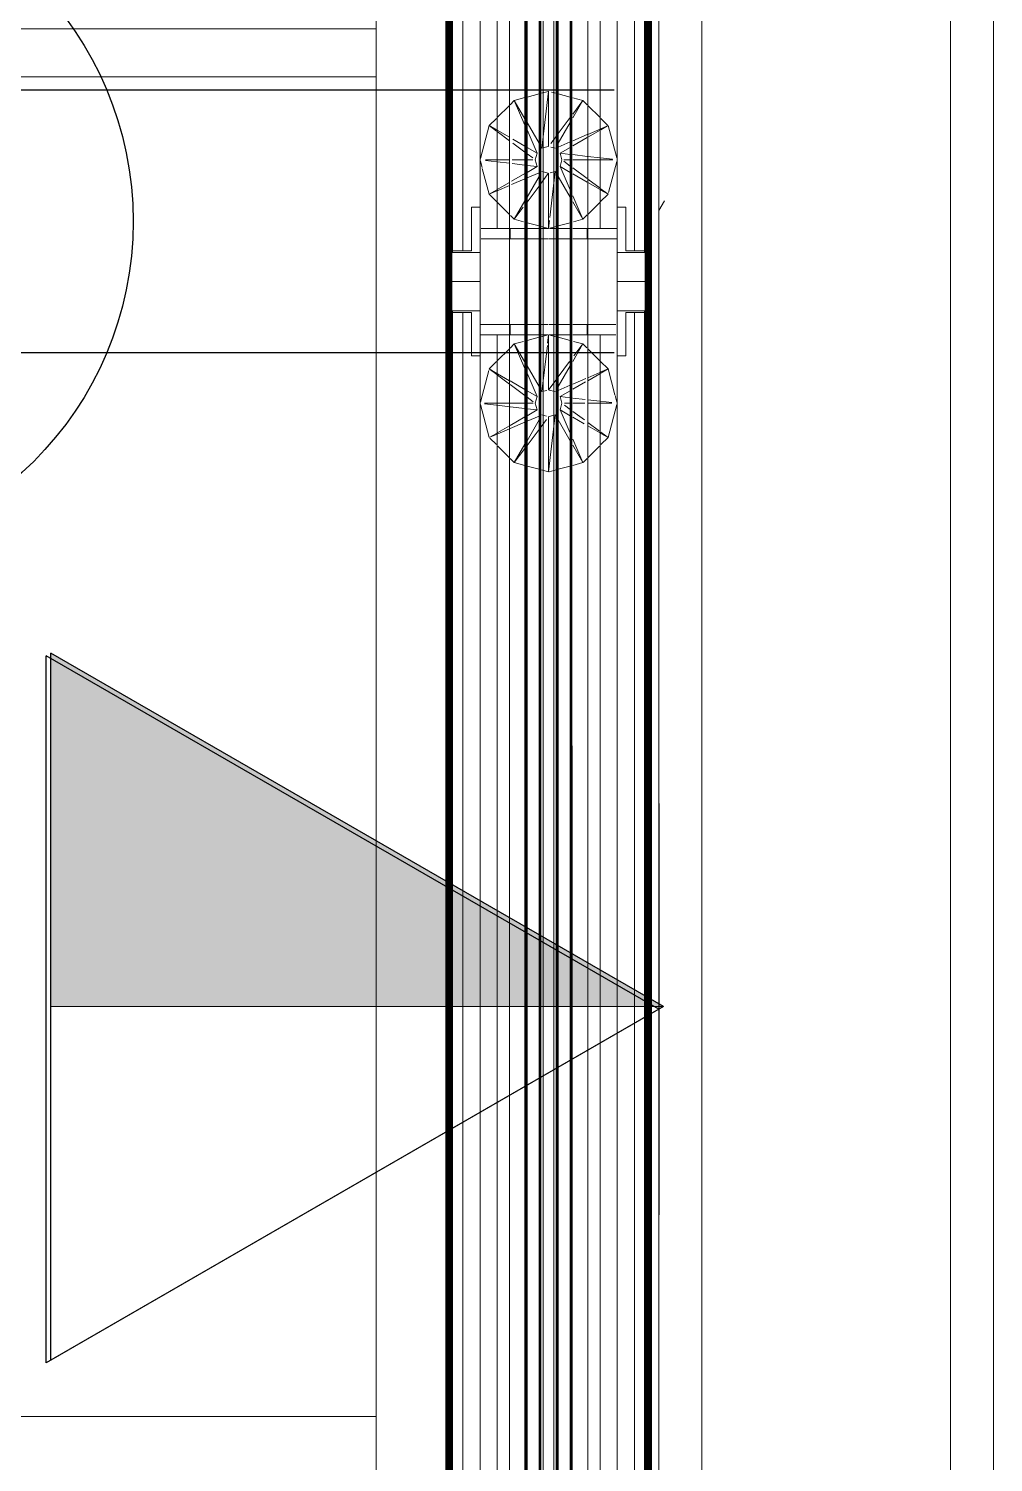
# Model space of a CAD drawing. Header units: inches. Extents: x 0 to 1536, y 72 to 1354.
# Drawn here: x 824.89 to 838.95, y 113.39 to 134.3 of the extents above; entities that cross this region are included whole.
import ezdxf

# ---------------------------------------------------------------- set-up
doc = ezdxf.new("R2010")
doc.units = ezdxf.units.IN
doc.header["$MEASUREMENT"] = 0
for name, color, linetype, lineweight in [('A-ANNO-NOTE', 131, 'Continuous', 9), ('A-WALL', 113, 'Continuous', 13), ('A-WALL-PATT', 111, 'Continuous', 13), ('G-IMPT', 8, 'Continuous', 9), ('I-FURN-PNLS', 30, 'Continuous', 9), ('I-WALL', 2, 'Continuous', 13)]:
    doc.layers.add(name, color=color, linetype=linetype, lineweight=lineweight)
pattern_1 = [(0, (0, 0), (30.72, 7.68), [1.267, -21.773, 1.267, -21.773, -122.88]), (0, (0, 0), (30.72, 7.68), [-46.08, 1.267, -44.813, 1.267, -21.773, -53.76]), (0, (0, 0), (30.72, 7.68), [-115.2, 1.267, -14.093, 1.267, -37.133]), (120, (11.52, 3.84), (-22.011075, 22.7643), [1.267, -21.773, 1.267, -21.773, -122.88]), (120, (11.52, 3.84), (-22.011075, 22.7643), [-46.08, 1.267, -44.813, 1.267, -21.773, -53.76]), (120, (11.52, 3.84), (-22.011075, 22.7643), [-115.2, 1.267, -14.093, 1.267, -37.133]), (240, (15.36, 19.2), (-8.708925, -30.4443), [1.267, -21.773, 1.267, -21.773, -122.88]), (240, (15.36, 19.2), (-8.708925, -30.4443), [-46.08, 1.267, -44.813, 1.267, -21.773, -53.76]), (240, (15.36, 19.2), (-8.708925, -30.4443), [-115.2, 1.267, -14.093, 1.267, -37.133])]

# ---------------------------------------------------------------- blocks, each defined once
blk = doc.blocks.new('WORKSTATION_1 - NCARB Leverage OPT A_dwg_3_KPWL4236-V42-Level XX  POWER _ SIGNAL')
at = {"layer": 'G-IMPT'}
for p, q in [((37.05, 1.5), (37.5, 1.5)), ((37.05, 1.5), (37.5, 1.5)), ((37.05, 1.25), (37.05, 1.4)), ((37.05, 1.125), (37.05, 1.4)), ((37.5, 1.41), (37.5, 1)), ((37.5, 1.41), (37.5, 1)), ((37.05, 1.25), (27.646, 1.25)), ((37.05, 1.25), (27.646, 1.25)), ((36.416, 1.125), (36.416, 1.002)), ((36.416, 1.125), (37.05, 1.125)), ((36.416, 1.125), (36.416, 1.002)), ((37.05, 1.125), (36.416, 1.125)), ((37.05, 1.25), (37.05, 1.125)), ((2.583, 1), (36.416, 1)), ((2.583, 1), (36.416, 1)), ((2.583, 1), (36.416, 1)), ((2.583, 1), (36.416, 1)), ((36.416, 1), (2.583, 1)), ((36.416, 1), (2.583, 1)), ((35.217, 0.858), (35.121, 0.762)), ((35.121, 0.762), (35.217, 0.858)), ((35.121, 0.762), (35.217, 0.858)), ((35.697, 0.993), (35.225, 0.866)), ((35.225, 0.866), (35.697, 0.993)), ((35.225, 0.866), (35.697, 0.993)), ((35.27, 0.761), (35.228, 0.858)), ((35.229, 0.858), (35.286, 0.761)), ((35.697, 0.758), (35.717, 0.933)), ((35.725, 0.934), (35.725, 0.757)), ((36.199, 0.873), (35.751, 0.993)), ((35.751, 0.993), (36.199, 0.873)), ((35.751, 0.993), (36.199, 0.873)), ((36.142, 0.754), (36.225, 0.866)), ((36.225, 0.866), (36.16, 0.754)), ((36.338, 0.753), (36.225, 0.866)), ((36.225, 0.866), (36.338, 0.753)), ((36.225, 0.866), (36.338, 0.753)), ((36.416, 1), (36.725, 1)), ((36.416, 1), (36.725, 1)), ((36.725, 1), (36.416, 1)), ((36.416, 1), (36.725, 1)), ((36.416, 1), (36.725, 1)), ((36.416, 1), (36.725, 1)), ((36.725, 1), (36.416, 1)), ((36.416, 1), (36.725, 1)), ((36.725, 0.75), (36.725, 0.999)), ((36.725, 0.75), (36.725, 0.999)), ((36.725, 0.75), (36.725, 0.999)), ((36.725, 0.75), (36.725, 0.999)), ((36.725, 0.999), (36.725, 0.75)), ((36.875, 1), (37.075, 1)), ((36.875, 1), (37.5, 1)), ((36.875, 0.997), (36.875, 0.57)), ((36.875, 0.57), (36.875, 0.997)), ((37.075, 1), (37.5, 1)), ((2.275, 0.75), (36.725, 0.75)), ((2.275, 0.75), (36.725, 0.75)), ((2.314, 0.75), (36.416, 0.75)), ((2.314, 0.75), (36.416, 0.75)), ((2.314, 0.75), (36.416, 0.75)), ((2.314, 0.75), (36.416, 0.75)), ((35.109, 0.75), (34.931, 0.572)), ((34.931, 0.572), (35.109, 0.75)), ((34.931, 0.572), (35.109, 0.75)), ((35.353, 0.57), (35.275, 0.75)), ((35.292, 0.75), (35.396, 0.57)), ((35.675, 0.57), (35.696, 0.75)), ((35.725, 0.75), (35.725, 0.57)), ((36.005, 0.57), (36.139, 0.75)), ((36.158, 0.75), (36.054, 0.57)), ((36.521, 0.57), (36.341, 0.75)), ((36.341, 0.75), (36.521, 0.57)), ((36.341, 0.75), (36.521, 0.57)), ((36.455, 0.75), (36.725, 0.75)), ((36.455, 0.75), (36.725, 0.75)), ((36.455, 0.75), (36.725, 0.75)), ((36.455, 0.75), (36.725, 0.75)), ((36.725, 0.57), (36.725, 0.75)), ((36.725, 0.75), (36.725, 0.57)), ((36.725, 0.75), (36.725, 0.57)), ((36.725, 0.75), (36.725, 0.57)), ((34.859, 0.5), (34.819, 0.353)), ((34.819, 0.353), (34.859, 0.5)), ((34.819, 0.353), (34.859, 0.5)), ((34.921, 0.562), (34.859, 0.5)), ((34.859, 0.5), (34.921, 0.562)), ((34.859, 0.5), (34.921, 0.562)), ((34.859, 0.5), (35.114, 0.353)), ((35.057, 0.353), (34.859, 0.5)), ((35.446, 0.353), (35.356, 0.562)), ((35.4, 0.562), (35.521, 0.353)), ((35.649, 0.353), (35.674, 0.562)), ((35.725, 0.562), (35.725, 0.353)), ((35.843, 0.353), (35.999, 0.562)), ((36.05, 0.562), (35.929, 0.353)), ((36.249, 0.353), (36.591, 0.5)), ((36.591, 0.5), (36.336, 0.353)), ((36.591, 0.5), (36.529, 0.562)), ((36.529, 0.562), (36.591, 0.5)), ((36.529, 0.562), (36.591, 0.5)), ((36.627, 0.365), (36.591, 0.5)), ((36.591, 0.5), (36.627, 0.365)), ((36.591, 0.5), (36.627, 0.365)), ((36.725, 0.353), (36.725, 0.562)), ((36.725, 0.562), (36.725, 0.353)), ((36.875, 0.562), (36.725, 0.562)), ((36.875, 0.562), (36.725, 0.562)), ((36.875, 0.562), (36.875, 0.353)), ((36.875, 0.562), (36.875, 0.353)), ((34.809, 0.315), (34.763, 0.14)), ((34.763, 0.14), (34.809, 0.315)), ((34.763, 0.14), (34.809, 0.315)), ((35.342, 0.14), (35.107, 0.315)), ((35.179, 0.315), (35.483, 0.14)), ((35.538, 0.14), (35.463, 0.315)), ((35.543, 0.315), (35.628, 0.169)), ((35.628, 0.169), (35.645, 0.315)), ((35.725, 0.315), (35.725, 0.223)), ((35.746, 0.223), (35.815, 0.315)), ((35.822, 0.169), (36.162, 0.315)), ((35.907, 0.315), (35.822, 0.169)), ((36.271, 0.315), (35.967, 0.14)), ((36.687, 0.14), (36.641, 0.315)), ((36.641, 0.315), (36.687, 0.14)), ((36.641, 0.315), (36.687, 0.14)), ((36.725, 0.14), (36.725, 0.315)), ((36.725, 0.315), (36.725, 0.14)), ((36.875, 0.315), (36.875, 0.14)), ((36.875, 0.315), (36.875, 0.14)), ((35.556, -0.097), (34.725, 0)), ((34.725, 0), (35.53, 0)), ((34.754, 0.11), (34.737, 0.043)), ((34.737, 0.043), (34.754, 0.11)), ((34.737, 0.043), (34.754, 0.11)), ((35.488, 0.032), (35.383, 0.11)), ((35.539, 0.031), (35.556, 0.097)), ((35.556, 0.097), (35.539, 0.031)), ((35.556, 0.097), (35.539, 0.031)), ((35.628, 0.169), (35.725, 0.195)), ((35.628, 0.169), (35.725, 0.195)), ((35.725, 0.195), (35.628, 0.169)), ((35.725, 0.195), (35.822, 0.169)), ((35.725, 0.195), (35.822, 0.169)), ((35.822, 0.169), (35.725, 0.195)), ((35.894, 0.097), (35.913, 0.025)), ((35.894, 0.097), (35.913, 0.025)), ((35.894, 0.097), (36.568, 0.018)), ((35.913, 0.025), (35.894, 0.097)), ((36.725, 0), (35.92, 0)), ((36.607, 0.014), (36.725, 0)), ((36.722, 0.012), (36.696, 0.11)), ((36.696, 0.11), (36.722, 0.012)), ((36.696, 0.11), (36.722, 0.012)), ((36.725, 0.012), (36.725, 0.11)), ((36.725, 0.11), (36.725, 0.012)), ((36.875, 0.11), (36.875, 0.01)), ((36.875, 0.11), (36.875, 0.01)), ((34.727, -0.008), (34.754, -0.11)), ((34.754, -0.11), (34.727, -0.008)), ((34.754, -0.11), (34.727, -0.008)), ((34.763, -0.14), (34.809, -0.315)), ((34.809, -0.315), (34.763, -0.14)), ((34.809, -0.315), (34.763, -0.14)), ((35.179, -0.315), (35.483, -0.14)), ((35.628, -0.169), (35.288, -0.315)), ((35.556, -0.097), (35.532, -0.006)), ((35.556, -0.097), (35.532, -0.006)), ((35.532, -0.006), (35.556, -0.097)), ((35.543, -0.315), (35.628, -0.169)), ((35.725, -0.195), (35.628, -0.169)), ((35.725, -0.195), (35.628, -0.169)), ((35.628, -0.169), (35.725, -0.195)), ((35.822, -0.169), (35.725, -0.195)), ((35.725, -0.195), (35.822, -0.169)), ((35.725, -0.195), (35.822, -0.169)), ((35.822, -0.169), (35.805, -0.315)), ((35.907, -0.315), (35.822, -0.169)), ((35.918, -0.005), (35.894, -0.097)), ((35.894, -0.097), (35.918, -0.005)), ((35.894, -0.097), (35.918, -0.005)), ((35.987, -0.315), (35.912, -0.14)), ((35.926, -0.005), (36.067, -0.11)), ((36.271, -0.315), (35.967, -0.14)), ((36.108, -0.14), (36.343, -0.315)), ((36.641, -0.315), (36.687, -0.14)), ((36.687, -0.14), (36.641, -0.315)), ((36.687, -0.14), (36.641, -0.315)), ((36.696, -0.11), (36.724, -0.002)), ((36.724, -0.002), (36.696, -0.11)), ((36.724, -0.002), (36.696, -0.11)), ((36.725, -0.11), (36.725, -0.002)), ((36.725, -0.002), (36.725, -0.11)), ((36.725, -0.315), (36.725, -0.14)), ((36.725, -0.14), (36.725, -0.315)), ((36.875, -0.002), (36.875, -0.11)), ((36.875, -0.002), (36.875, -0.11)), ((36.875, -0.14), (36.875, -0.315)), ((36.875, -0.14), (36.875, -0.315)), ((34.817, -0.345), (34.859, -0.5)), ((34.859, -0.5), (34.817, -0.345)), ((34.859, -0.5), (34.817, -0.345)), ((34.859, -0.5), (35.127, -0.345)), ((35.219, -0.345), (34.859, -0.5)), ((35.425, -0.52), (35.526, -0.345)), ((35.613, -0.345), (35.481, -0.522)), ((35.697, -0.232), (35.635, -0.315)), ((35.725, -0.315), (35.725, -0.232)), ((35.725, -0.53), (35.725, -0.345)), ((35.802, -0.345), (35.78, -0.532)), ((36.037, -0.54), (35.924, -0.345)), ((36.085, -0.542), (36, -0.345)), ((36.591, -0.5), (36.323, -0.345)), ((36.416, -0.37), (36.591, -0.5)), ((36.591, -0.5), (36.627, -0.365)), ((36.627, -0.365), (36.591, -0.5)), ((36.627, -0.365), (36.591, -0.5)), ((36.725, -0.562), (36.725, -0.345)), ((36.725, -0.345), (36.725, -0.562)), ((36.875, -0.345), (36.875, -0.562)), ((36.875, -0.345), (36.875, -0.562)), ((34.921, -0.562), (34.861, -0.502)), ((34.921, -0.562), (34.861, -0.502)), ((34.921, -0.562), (34.861, -0.502)), ((35.109, -0.75), (34.931, -0.572)), ((35.109, -0.75), (34.931, -0.572)), ((35.109, -0.75), (34.931, -0.572)), ((35.292, -0.75), (35.396, -0.57)), ((35.445, -0.57), (35.311, -0.75)), ((35.725, -0.75), (35.725, -0.57)), ((35.775, -0.57), (35.754, -0.75)), ((36.158, -0.75), (36.054, -0.57)), ((36.175, -0.75), (36.097, -0.57)), ((36.341, -0.75), (36.521, -0.57)), ((36.341, -0.75), (36.521, -0.57)), ((36.521, -0.57), (36.341, -0.75)), ((36.535, -0.556), (36.591, -0.5)), ((36.535, -0.556), (36.591, -0.5)), ((36.591, -0.5), (36.535, -0.556)), ((36.875, -0.562), (36.725, -0.562)), ((36.875, -0.562), (36.725, -0.562)), ((36.725, -0.75), (36.725, -0.57)), ((36.725, -0.57), (36.725, -0.75)), ((36.725, -0.75), (36.725, -0.57)), ((36.725, -0.75), (36.725, -0.57)), ((36.875, -0.57), (36.875, -0.983)), ((36.875, -0.983), (36.875, -0.57)), ((2.275, -0.75), (36.725, -0.75)), ((2.275, -0.75), (36.725, -0.75)), ((2.583, -0.75), (36.686, -0.75)), ((2.583, -0.75), (36.686, -0.75)), ((2.583, -0.75), (36.686, -0.75)), ((2.583, -0.75), (36.686, -0.75)), ((2.583, -0.75), (36.686, -0.75)), ((2.583, -0.75), (36.686, -0.75)), ((35.225, -0.866), (35.121, -0.762)), ((35.225, -0.866), (35.121, -0.762)), ((35.225, -0.866), (35.121, -0.762)), ((35.304, -0.76), (35.225, -0.866)), ((35.225, -0.866), (35.286, -0.761)), ((35.725, -0.919), (35.725, -0.757)), ((35.753, -0.757), (35.734, -0.919)), ((36.225, -0.866), (36.16, -0.754)), ((36.225, -0.866), (36.177, -0.754)), ((36.225, -0.866), (36.338, -0.753)), ((36.225, -0.866), (36.338, -0.753)), ((36.338, -0.753), (36.225, -0.866)), ((36.725, -0.981), (36.725, -0.75)), ((36.725, -0.75), (36.725, -0.981)), ((36.725, -0.981), (36.725, -0.75)), ((36.725, -0.75), (36.725, -0.981)), ((36.725, -0.75), (36.725, -0.981)), ((36.725, -0.75), (36.725, -0.981)), ((36.416, -1), (2.583, -1)), ((2.583, -1), (36.416, -1)), ((2.583, -1), (36.416, -1)), ((2.583, -1), (36.416, -1)), ((2.583, -1), (36.416, -1)), ((36.416, -1), (2.583, -1)), ((35.225, -0.866), (35.706, -0.995)), ((35.706, -0.995), (35.225, -0.866)), ((35.706, -0.995), (35.225, -0.866)), ((35.743, -0.995), (35.834, -0.971)), ((35.834, -0.971), (35.743, -0.995)), ((35.834, -0.971), (35.743, -0.995)), ((35.85, -0.967), (36.225, -0.866)), ((36.225, -0.866), (35.85, -0.967)), ((36.225, -0.866), (35.85, -0.967)), ((36.416, -1), (36.725, -1)), ((36.725, -1), (36.416, -1)), ((36.416, -1), (36.725, -1)), ((36.416, -1), (36.725, -1)), ((36.416, -1), (36.725, -1)), ((36.725, -1), (36.416, -1)), ((36.416, -1.125), (36.416, -1)), ((36.416, -1.007), (36.416, -1.125)), ((37.075, -1), (36.875, -1)), ((37.5, -1), (36.875, -1)), ((37.5, -1), (37.075, -1)), ((37.5, -1.41), (37.5, -1)), ((37.5, -1.41), (37.5, -1)), ((37.05, -1.25), (27.386, -1.25)), ((37.05, -1.25), (27.386, -1.25)), ((36.416, -1.125), (37.05, -1.125)), ((36.416, -1.125), (37.05, -1.125)), ((37.05, -1.25), (37.05, -1.125)), ((37.05, -1.125), (37.05, -1.4)), ((37.05, -1.25), (37.05, -1.4)), ((37.05, -1.5), (37.5, -1.5)), ((37.05, -1.5), (37.5, -1.5))]:
    blk.add_line(p, q, dxfattribs=at)
blk = doc.blocks.new('WORKSTATION_1 - NCARB Leverage OPT A_dwg_3_KECS22436-7491119-Level XX  POWER _ SIGNAL')
at = {"layer": 'G-IMPT'}
for p, q in [((2.583, -1), (36.416, -1)), ((27.386, -1), (36.416, -1)), ((36.416, -1), (36.725, -1)), ((36.416, -1), (36.725, -1)), ((36.725, -1), (36.875, -1)), ((36.725, -1), (36.875, -1)), ((36.875, -1), (37.075, -1)), ((36.875, -1), (37.075, -1)), ((37.075, -1.118), (37.075, -1)), ((37.075, -1.118), (37.075, -1)), ((37.075, -1.4), (37.075, -1.146)), ((37.075, -1.4), (37.075, -1.146)), ((1.95, -1.4), (37.05, -1.4)), ((1.95, -1.437), (37.05, -1.437)), ((11.472, -1.41), (37.05, -1.437)), ((27.386, -1.41), (37.05, -1.4)), ((27.386, -1.437), (37.05, -1.437)), ((27.386, -1.461), (37.026, -1.471)), ((33.763, -1.44), (37.05, -1.437)), ((37.068, -1.437), (37.046, -1.471)), ((37.068, -1.437), (37.046, -1.471)), ((37.068, -1.437), (37.046, -1.471)), ((37.075, -1.4), (37.068, -1.437)), ((37.075, -1.4), (37.068, -1.437)), ((37.075, -1.4), (37.068, -1.437)), ((1.974, -1.471), (37.026, -1.471)), ((2.013, -1.493), (37.026, -1.471)), ((2.013, -1.493), (36.987, -1.493)), ((2.013, -1.493), (36.973, -1.5)), ((2.025, -1.5), (36.975, -1.5)), ((27.386, -1.471), (37.026, -1.471)), ((27.386, -1.487), (36.987, -1.493)), ((27.386, -1.493), (36.987, -1.493)), ((27.386, -1.495), (36.987, -1.493)), ((27.824, -1.5), (36.975, -1.5)), ((37.012, -1.493), (36.975, -1.5)), ((37.012, -1.493), (36.975, -1.5)), ((37.012, -1.493), (36.975, -1.5)), ((37.046, -1.471), (37.012, -1.493)), ((37.046, -1.471), (37.012, -1.493)), ((37.046, -1.471), (37.012, -1.493))]:
    blk.add_line(p, q, dxfattribs=at)
blk = doc.blocks.new('WORKSTATION_1 - NCARB Leverage OPT A_dwg_3_KESS1236-7491117-Level XX  POWER _ SIGNAL')
at = {"layer": 'G-IMPT'}
for p, q in [((37.075, -1), (1.925, -1)), ((2.583, -1), (36.416, -1)), ((36.416, -1), (36.725, -1)), ((36.725, -1), (36.875, -1)), ((36.875, -1), (37.075, -1)), ((37.075, -1), (37.075, -1.118)), ((37.075, -1.4), (37.075, -1)), ((37.075, -1.146), (37.075, -1.4)), ((37.075, -1.4), (1.925, -1.4)), ((37.05, -1.437), (1.925, -1.4)), ((37.05, -1.437), (1.95, -1.437)), ((37.05, -1.437), (33.763, -1.44)), ((37.062, -1.45), (37.025, -1.487)), ((37.062, -1.45), (37.046, -1.471)), ((37.062, -1.45), (37.068, -1.437)), ((37.075, -1.4), (37.068, -1.437)), ((37.068, -1.437), (37.075, -1.4)), ((37.046, -1.471), (1.954, -1.471)), ((37.046, -1.471), (1.988, -1.493)), ((37.012, -1.493), (1.988, -1.493)), ((36.973, -1.5), (1.988, -1.493)), ((2.025, -1.5), (36.975, -1.5)), ((36.975, -1.5), (2.025, -1.5)), ((36.975, -1.5), (37.012, -1.493)), ((36.975, -1.5), (37.012, -1.493)), ((37.025, -1.487), (37.012, -1.493)), ((37.025, -1.487), (37.046, -1.471))]:
    blk.add_line(p, q, dxfattribs=at)
blk = doc.blocks.new('WORKSTATION_1 - NCARB Leverage OPT A_dwg_3_KECS22436-V36-Level XX  POWER _ SIGNAL')
at = {"layer": 'G-IMPT'}
for p, q in [((1.925, -1), (2.125, -1)), ((1.925, -1.118), (1.925, -1)), ((1.925, -1.118), (1.925, -1)), ((1.925, -1), (2.125, -1)), ((2.125, -1), (2.275, -1)), ((2.125, -1), (2.275, -1)), ((2.275, -1), (2.584, -1)), ((2.275, -1), (2.584, -1)), ((2.584, -1), (11.614, -1)), ((2.584, -1), (36.417, -1)), ((1.925, -1.4), (1.925, -1.146)), ((1.925, -1.4), (1.925, -1.146)), ((1.932, -1.437), (1.925, -1.4)), ((1.932, -1.437), (1.925, -1.4)), ((1.932, -1.437), (1.925, -1.4)), ((1.954, -1.471), (1.932, -1.437)), ((1.954, -1.471), (1.932, -1.437)), ((1.954, -1.471), (1.932, -1.437)), ((1.95, -1.4), (11.472, -1.41)), ((1.95, -1.4), (37.05, -1.4)), ((1.95, -1.437), (11.614, -1.427)), ((1.95, -1.437), (11.614, -1.437)), ((1.95, -1.437), (37.05, -1.437)), ((1.95, -1.437), (5.237, -1.44)), ((1.974, -1.471), (37.05, -1.437)), ((1.988, -1.493), (1.954, -1.471)), ((1.988, -1.493), (1.954, -1.471)), ((1.988, -1.493), (1.954, -1.471)), ((1.974, -1.471), (11.614, -1.471)), ((1.974, -1.471), (37.026, -1.471)), ((1.974, -1.471), (11.614, -1.477)), ((2.025, -1.5), (1.988, -1.493)), ((2.025, -1.5), (1.988, -1.493)), ((2.025, -1.5), (1.988, -1.493)), ((2.013, -1.493), (37.026, -1.471)), ((2.013, -1.493), (11.614, -1.493)), ((2.013, -1.493), (36.987, -1.493)), ((2.013, -1.493), (36.975, -1.5)), ((2.025, -1.5), (11.614, -1.5)), ((2.025, -1.5), (36.975, -1.5)), ((2.027, -1.5), (11.614, -1.498))]:
    blk.add_line(p, q, dxfattribs=at)
blk = doc.blocks.new('WORKSTATION_1 - NCARB Leverage OPT A_dwg_3_KESS1236-V37-Level XX  POWER _ SIGNAL')
at = {"layer": 'G-IMPT'}
for p, q in [((1.925, -1), (1.925, -1.118)), ((1.925, -1), (2.125, -1)), ((37.075, -1), (1.925, -1)), ((1.925, -1), (1.925, -1.4)), ((2.125, -1), (2.275, -1)), ((2.275, -1), (2.584, -1)), ((2.584, -1), (36.417, -1)), ((36.417, -1), (36.725, -1)), ((36.725, -1), (36.875, -1)), ((36.875, -1), (37.075, -1)), ((37.075, -1), (37.075, -1.118)), ((37.075, -1.4), (37.075, -1)), ((1.925, -1.146), (1.925, -1.4)), ((37.075, -1.146), (37.075, -1.4)), ((1.925, -1.4), (1.932, -1.437)), ((1.925, -1.4), (1.932, -1.437)), ((37.05, -1.437), (1.925, -1.4)), ((37.075, -1.4), (1.925, -1.4)), ((1.938, -1.45), (1.932, -1.437)), ((1.932, -1.437), (1.954, -1.471)), ((1.938, -1.45), (1.954, -1.471)), ((1.938, -1.45), (1.975, -1.487)), ((37.05, -1.437), (1.95, -1.437)), ((37.05, -1.437), (1.954, -1.471)), ((37.062, -1.45), (37.025, -1.487)), ((37.062, -1.45), (37.046, -1.471)), ((37.062, -1.45), (37.068, -1.437)), ((37.075, -1.4), (37.068, -1.437)), ((37.068, -1.437), (37.075, -1.4)), ((1.975, -1.487), (1.954, -1.471)), ((37.046, -1.471), (1.954, -1.471)), ((1.954, -1.471), (1.988, -1.493)), ((1.975, -1.487), (1.988, -1.493)), ((37.046, -1.471), (1.988, -1.493)), ((2.025, -1.5), (1.988, -1.493)), ((1.988, -1.493), (2.025, -1.5)), ((37.012, -1.493), (1.988, -1.493)), ((36.975, -1.5), (1.988, -1.493)), ((2.025, -1.5), (36.975, -1.5)), ((36.975, -1.5), (2.025, -1.5)), ((36.975, -1.5), (37.012, -1.493)), ((36.975, -1.5), (37.012, -1.493)), ((37.025, -1.487), (37.012, -1.493)), ((37.025, -1.487), (37.046, -1.471))]:
    blk.add_line(p, q, dxfattribs=at)
blk = doc.blocks.new('WORKSTATION_1 - NCARB Leverage OPT A_dwg_3_42PP AA36_000000-V43-Level XX  POWER _ SIGNAL')
for name in ['WORKSTATION_1 - NCARB Leverage OPT A_dwg_3_KPWL4236-V42-Level XX  POWER _ SIGNAL', 'WORKSTATION_1 - NCARB Leverage OPT A_dwg_3_KECS22436-7491119-Level XX  POWER _ SIGNAL', 'WORKSTATION_1 - NCARB Leverage OPT A_dwg_3_KESS1236-7491117-Level XX  POWER _ SIGNAL']:
    blk.add_blockref(name, (0, 0))
at = {"rotation": 180}
for name in ['WORKSTATION_1 - NCARB Leverage OPT A_dwg_3_KECS22436-V36-Level XX  POWER _ SIGNAL', 'WORKSTATION_1 - NCARB Leverage OPT A_dwg_3_KESS1236-V37-Level XX  POWER _ SIGNAL']:
    blk.add_blockref(name, (39, 0), dxfattribs=at)
blk = doc.blocks.new('WORKSTATION_1 - NCARB Leverage OPT A_dwg_3_KPWL4236-V44-Level XX  POWER _ SIGNAL')
at = {"layer": 'G-IMPT'}
for p, q in [((1.95, 1.5), (1.5, 1.5)), ((1.95, 1.5), (1.5, 1.5)), ((1.5, 1.41), (1.5, 1)), ((1.5, 1.41), (1.5, 1)), ((1.95, 1.25), (1.95, 1.4)), ((1.95, 1.125), (1.95, 1.4)), ((37.05, 1.25), (1.95, 1.25)), ((1.95, 1.25), (1.95, 1.125)), ((37.05, 1.25), (1.95, 1.25)), ((2.583, 1.125), (1.95, 1.125)), ((2.583, 1.125), (1.95, 1.125)), ((2.583, 1.125), (2.583, 1.007)), ((2.583, 1), (2.583, 1.125)), ((1.5, 1), (1.925, 1)), ((1.5, 1), (2.125, 1)), ((1.925, 1), (2.125, 1)), ((2.125, 0.982), (2.125, 0.57)), ((2.125, 0.982), (2.125, 0.57)), ((2.583, 1), (2.275, 1)), ((2.275, 1), (2.583, 1)), ((2.275, 1), (2.583, 1)), ((2.275, 1), (2.583, 1)), ((2.275, 1), (2.583, 1)), ((2.275, 1), (2.583, 1)), ((2.275, 1), (2.583, 1)), ((2.275, 1), (2.583, 1)), ((2.275, 0.981), (2.275, 0.75)), ((2.275, 0.75), (2.275, 0.981)), ((2.275, 0.75), (2.275, 0.981)), ((2.275, 0.75), (2.275, 0.981)), ((2.275, 0.75), (2.275, 0.981)), ((2.275, 0.75), (2.275, 0.981)), ((2.583, 1), (36.416, 1)), ((2.583, 1), (36.416, 1)), ((2.583, 1), (36.416, 1)), ((2.583, 1), (36.416, 1)), ((36.416, 1), (2.583, 1)), ((36.416, 1), (2.583, 1)), ((2.775, 0.866), (2.668, 0.759)), ((2.668, 0.759), (2.775, 0.866)), ((2.668, 0.759), (2.775, 0.866)), ((3.15, 0.967), (2.775, 0.866)), ((2.775, 0.866), (3.15, 0.967)), ((2.775, 0.866), (3.15, 0.967)), ((2.823, 0.754), (2.775, 0.866)), ((2.775, 0.866), (2.84, 0.754)), ((3.257, 0.995), (3.164, 0.97)), ((3.164, 0.97), (3.257, 0.995)), ((3.164, 0.97), (3.257, 0.995)), ((3.247, 0.757), (3.266, 0.92)), ((3.275, 0.92), (3.275, 0.757)), ((3.775, 0.866), (3.294, 0.995)), ((3.294, 0.995), (3.775, 0.866)), ((3.294, 0.995), (3.775, 0.866)), ((3.696, 0.76), (3.775, 0.866)), ((3.775, 0.866), (3.714, 0.76)), ((3.879, 0.762), (3.775, 0.866)), ((3.775, 0.866), (3.879, 0.762)), ((3.775, 0.866), (3.879, 0.762)), ((2.275, 0.75), (2.275, 0.57)), ((2.275, 0.57), (2.275, 0.75)), ((2.275, 0.75), (2.275, 0.57)), ((2.275, 0.75), (36.725, 0.75)), ((2.275, 0.75), (2.275, 0.57)), ((2.275, 0.75), (36.725, 0.75)), ((2.314, 0.75), (36.416, 0.75)), ((2.314, 0.75), (36.416, 0.75)), ((2.314, 0.75), (36.416, 0.75)), ((2.314, 0.75), (36.416, 0.75)), ((2.657, 0.748), (2.479, 0.57)), ((2.479, 0.57), (2.657, 0.748)), ((2.479, 0.57), (2.657, 0.748)), ((2.903, 0.57), (2.826, 0.747)), ((2.844, 0.747), (2.946, 0.57)), ((3.225, 0.57), (3.245, 0.745)), ((3.275, 0.745), (3.275, 0.57)), ((3.555, 0.57), (3.683, 0.742)), ((3.704, 0.742), (3.604, 0.57)), ((4.071, 0.57), (3.9, 0.741)), ((3.9, 0.741), (4.071, 0.57)), ((3.9, 0.741), (4.071, 0.57)), ((2.125, 0.563), (2.125, 0.353)), ((2.275, 0.563), (2.125, 0.563)), ((2.125, 0.353), (2.125, 0.563)), ((2.275, 0.563), (2.125, 0.563)), ((2.275, 0.563), (2.275, 0.353)), ((2.275, 0.353), (2.275, 0.563)), ((2.409, 0.5), (2.373, 0.365)), ((2.373, 0.365), (2.409, 0.5)), ((2.373, 0.365), (2.409, 0.5)), ((2.465, 0.556), (2.409, 0.5)), ((2.409, 0.5), (2.465, 0.556)), ((2.409, 0.5), (2.465, 0.556)), ((2.409, 0.5), (2.668, 0.351)), ((2.583, 0.37), (2.409, 0.5)), ((2.996, 0.353), (2.915, 0.542)), ((2.963, 0.54), (3.071, 0.353)), ((3.199, 0.353), (3.22, 0.532)), ((3.275, 0.53), (3.275, 0.353)), ((3.393, 0.353), (3.519, 0.522)), ((3.575, 0.52), (3.479, 0.353)), ((3.799, 0.353), (4.141, 0.5)), ((4.141, 0.5), (3.886, 0.353)), ((4.139, 0.502), (4.079, 0.563)), ((4.079, 0.563), (4.139, 0.502)), ((4.079, 0.563), (4.139, 0.502)), ((4.181, 0.353), (4.141, 0.5)), ((4.141, 0.5), (4.181, 0.353)), ((4.141, 0.5), (4.181, 0.353)), ((2.125, 0.315), (2.125, 0.14)), ((2.125, 0.14), (2.125, 0.315)), ((2.275, 0.315), (2.275, 0.14)), ((2.275, 0.14), (2.275, 0.315)), ((2.359, 0.315), (2.313, 0.14)), ((2.313, 0.14), (2.359, 0.315)), ((2.313, 0.14), (2.359, 0.315)), ((2.892, 0.14), (2.668, 0.307)), ((2.729, 0.315), (3.033, 0.14)), ((3.088, 0.14), (3.013, 0.315)), ((3.093, 0.315), (3.178, 0.169)), ((3.178, 0.169), (3.195, 0.315)), ((3.275, 0.315), (3.275, 0.232)), ((3.303, 0.232), (3.365, 0.315)), ((3.372, 0.169), (3.712, 0.315)), ((3.457, 0.315), (3.372, 0.169)), ((3.821, 0.315), (3.517, 0.14)), ((4.237, 0.14), (4.191, 0.315)), ((4.191, 0.315), (4.237, 0.14)), ((4.191, 0.315), (4.237, 0.14)), ((2.125, 0.11), (2.125, 0.002)), ((2.125, 0.002), (2.125, 0.11)), ((2.275, 0.11), (2.275, 0.002)), ((2.275, 0.002), (2.275, 0.11)), ((2.399, -0.015), (2.275, 0)), ((2.275, 0), (3.08, 0)), ((2.304, 0.11), (2.276, 0.002)), ((2.276, 0.002), (2.304, 0.11)), ((2.276, 0.002), (2.304, 0.11)), ((3.074, 0.005), (2.933, 0.11)), ((3.082, 0.005), (3.106, 0.097)), ((3.106, 0.097), (3.082, 0.005)), ((3.106, 0.097), (3.082, 0.005)), ((3.178, 0.169), (3.275, 0.195)), ((3.275, 0.195), (3.178, 0.169)), ((3.275, 0.195), (3.178, 0.169)), ((3.275, 0.195), (3.372, 0.169)), ((3.275, 0.195), (3.372, 0.169)), ((3.372, 0.169), (3.275, 0.195)), ((3.444, 0.097), (3.468, 0.006)), ((3.444, 0.097), (3.468, 0.006)), ((3.468, 0.006), (3.444, 0.097)), ((3.444, 0.097), (4.275, 0)), ((4.275, 0), (3.47, 0)), ((4.273, 0.009), (4.246, 0.11)), ((4.246, 0.11), (4.273, 0.009)), ((4.246, 0.11), (4.273, 0.009)), ((4.246, -0.11), (4.275, 0)), ((4.275, 0), (4.246, -0.11)), ((4.275, 0), (4.246, -0.11)), ((2.125, -0.01), (2.125, -0.11)), ((2.125, -0.11), (2.125, -0.01)), ((2.125, -0.14), (2.125, -0.315)), ((2.125, -0.315), (2.125, -0.14)), ((2.275, -0.013), (2.275, -0.11)), ((2.275, -0.11), (2.275, -0.013)), ((2.275, -0.14), (2.275, -0.315)), ((2.275, -0.315), (2.275, -0.14)), ((2.278, -0.013), (2.304, -0.11)), ((2.304, -0.11), (2.278, -0.013)), ((2.304, -0.11), (2.278, -0.013)), ((2.313, -0.14), (2.359, -0.315)), ((2.359, -0.315), (2.313, -0.14)), ((2.359, -0.315), (2.313, -0.14)), ((3.106, -0.097), (2.432, -0.018)), ((2.729, -0.315), (3.033, -0.14)), ((3.178, -0.169), (2.838, -0.315)), ((3.106, -0.097), (3.087, -0.025)), ((3.087, -0.025), (3.106, -0.097)), ((3.087, -0.025), (3.106, -0.097)), ((3.093, -0.315), (3.178, -0.169)), ((3.275, -0.195), (3.178, -0.169)), ((3.178, -0.169), (3.275, -0.195)), ((3.178, -0.169), (3.275, -0.195)), ((3.372, -0.169), (3.275, -0.195)), ((3.372, -0.169), (3.275, -0.195)), ((3.275, -0.195), (3.372, -0.169)), ((3.372, -0.169), (3.355, -0.315)), ((3.457, -0.315), (3.372, -0.169)), ((3.461, -0.031), (3.444, -0.097)), ((3.461, -0.031), (3.444, -0.097)), ((3.444, -0.097), (3.461, -0.031)), ((3.537, -0.315), (3.462, -0.14)), ((3.513, -0.032), (3.617, -0.11)), ((3.821, -0.315), (3.517, -0.14)), ((3.658, -0.14), (3.893, -0.315)), ((4.191, -0.315), (4.237, -0.14)), ((4.237, -0.14), (4.191, -0.315)), ((4.237, -0.14), (4.191, -0.315)), ((2.125, -0.345), (2.125, -0.562)), ((2.125, -0.562), (2.125, -0.345)), ((2.275, -0.345), (2.275, -0.562)), ((2.275, -0.562), (2.275, -0.345)), ((2.373, -0.365), (2.409, -0.5)), ((2.409, -0.5), (2.373, -0.365)), ((2.409, -0.5), (2.373, -0.365)), ((2.769, -0.345), (2.409, -0.5)), ((2.409, -0.5), (2.668, -0.351)), ((2.95, -0.562), (3.076, -0.345)), ((3.163, -0.345), (3.001, -0.562)), ((3.254, -0.223), (3.185, -0.315)), ((3.275, -0.315), (3.275, -0.223)), ((3.275, -0.562), (3.275, -0.345)), ((3.352, -0.345), (3.326, -0.562)), ((3.6, -0.562), (3.474, -0.345)), ((3.644, -0.562), (3.55, -0.345)), ((4.141, -0.5), (3.873, -0.345)), ((3.933, -0.345), (4.141, -0.5)), ((4.141, -0.5), (4.183, -0.345)), ((4.183, -0.345), (4.141, -0.5)), ((4.183, -0.345), (4.141, -0.5)), ((2.275, -0.562), (2.125, -0.562)), ((2.275, -0.562), (2.125, -0.562)), ((2.125, -0.57), (2.125, -0.998)), ((2.125, -0.57), (2.125, -0.998)), ((2.275, -0.57), (2.275, -0.75)), ((2.275, -0.75), (2.275, -0.57)), ((2.275, -0.75), (2.275, -0.57)), ((2.275, -0.75), (2.275, -0.57)), ((2.471, -0.562), (2.409, -0.5)), ((2.471, -0.562), (2.409, -0.5)), ((2.471, -0.562), (2.409, -0.5)), ((2.657, -0.748), (2.479, -0.57)), ((2.657, -0.748), (2.479, -0.57)), ((2.657, -0.748), (2.479, -0.57)), ((2.844, -0.747), (2.946, -0.57)), ((2.995, -0.57), (2.864, -0.747)), ((3.275, -0.745), (3.275, -0.57)), ((3.325, -0.57), (3.305, -0.744)), ((3.704, -0.742), (3.604, -0.57)), ((3.722, -0.742), (3.647, -0.57)), ((3.9, -0.741), (4.071, -0.57)), ((3.9, -0.741), (4.071, -0.57)), ((4.071, -0.57), (3.9, -0.741)), ((4.079, -0.562), (4.141, -0.5)), ((4.079, -0.562), (4.141, -0.5)), ((4.141, -0.5), (4.079, -0.562)), ((2.275, -0.75), (2.275, -0.999)), ((2.275, -0.75), (2.545, -0.75)), ((2.275, -0.75), (2.545, -0.75)), ((2.275, -0.75), (2.275, -0.999)), ((2.275, -0.999), (2.275, -0.75)), ((2.275, -0.75), (2.545, -0.75)), ((2.275, -0.75), (2.545, -0.75)), ((2.275, -0.999), (2.275, -0.75)), ((2.275, -0.999), (2.275, -0.75)), ((2.275, -0.75), (36.725, -0.75)), ((2.275, -0.999), (2.275, -0.75)), ((2.275, -0.75), (36.725, -0.75)), ((2.275, -0.75), (2.545, -0.75)), ((2.275, -0.75), (2.545, -0.75)), ((2.583, -0.75), (36.686, -0.75)), ((2.583, -0.75), (36.686, -0.75)), ((2.583, -0.75), (36.686, -0.75)), ((2.583, -0.75), (36.686, -0.75)), ((2.583, -0.75), (36.686, -0.75)), ((2.583, -0.75), (36.686, -0.75)), ((2.775, -0.866), (2.668, -0.759)), ((2.775, -0.866), (2.668, -0.759)), ((2.775, -0.866), (2.668, -0.759)), ((2.858, -0.754), (2.775, -0.866)), ((2.775, -0.866), (2.84, -0.754)), ((3.275, -0.934), (3.275, -0.757)), ((3.303, -0.758), (3.283, -0.933)), ((3.77, -0.858), (3.714, -0.761)), ((3.771, -0.858), (3.73, -0.761)), ((3.784, -0.857), (3.879, -0.762)), ((3.784, -0.857), (3.879, -0.762)), ((3.879, -0.762), (3.784, -0.857)), ((1.5, -1), (1.5, -1.41)), ((1.925, -1), (1.5, -1)), ((1.5, -1), (1.5, -1.41)), ((2.125, -1), (1.5, -1)), ((2.125, -1), (1.925, -1)), ((2.583, -1), (2.275, -1)), ((2.275, -1), (2.583, -1)), ((2.275, -1), (2.583, -1)), ((2.583, -1), (2.275, -1)), ((2.275, -1), (2.583, -1)), ((2.583, -1), (2.275, -1)), ((36.416, -1), (2.583, -1)), ((2.583, -1), (36.416, -1)), ((2.583, -1), (36.416, -1)), ((2.583, -1), (36.416, -1)), ((2.583, -1), (36.416, -1)), ((36.416, -1), (2.583, -1)), ((2.583, -1.003), (2.583, -1.125)), ((2.583, -1.125), (2.583, -1.003)), ((2.799, -0.872), (3.257, -0.995)), ((3.257, -0.995), (2.799, -0.872)), ((3.257, -0.995), (2.799, -0.872)), ((3.294, -0.995), (3.775, -0.866)), ((3.775, -0.866), (3.294, -0.995)), ((3.775, -0.866), (3.294, -0.995)), ((1.95, -1.25), (1.95, -1.125)), ((2.583, -1.125), (1.95, -1.125)), ((1.95, -1.125), (2.583, -1.125)), ((1.95, -1.125), (1.95, -1.4)), ((37.024, -1.25), (1.95, -1.25)), ((1.95, -1.25), (1.95, -1.4)), ((37.05, -1.25), (1.95, -1.25)), ((1.95, -1.5), (1.5, -1.5)), ((1.95, -1.5), (1.5, -1.5))]:
    blk.add_line(p, q, dxfattribs=at)
blk = doc.blocks.new('WORKSTATION_1 - NCARB Leverage OPT A_dwg_3_KESS2436-7491116-Level XX  POWER _ SIGNAL')
at = {"layer": 'G-IMPT'}
for p, q in [((2.125, -1), (1.925, -1)), ((1.925, -1.118), (1.925, -1)), ((1.925, -1), (2.125, -1)), ((1.925, -1.118), (1.925, -1)), ((2.275, -1), (2.125, -1)), ((2.125, -1), (2.275, -1)), ((2.583, -1), (2.275, -1)), ((2.275, -1), (2.583, -1)), ((36.416, -1), (2.583, -1)), ((2.583, -1), (36.416, -1)), ((1.925, -1.4), (1.925, -1.146)), ((1.925, -1.4), (1.925, -1.146)), ((1.925, -1.4), (1.932, -1.437)), ((1.925, -1.4), (1.932, -1.437)), ((1.932, -1.437), (1.925, -1.4)), ((1.932, -1.437), (1.954, -1.471)), ((1.932, -1.437), (1.954, -1.471)), ((1.932, -1.437), (1.954, -1.471)), ((37.024, -1.4), (1.95, -1.4)), ((37.024, -1.4), (1.95, -1.437)), ((1.95, -1.4), (11.472, -1.41)), ((37.024, -1.4), (1.95, -1.4)), ((37.024, -1.437), (1.95, -1.437)), ((37.024, -1.437), (1.95, -1.437)), ((37.024, -1.471), (1.95, -1.437)), ((37.024, -1.437), (2.69, -1.47)), ((11.472, -1.41), (37.024, -1.437)), ((1.954, -1.471), (1.988, -1.493)), ((1.954, -1.471), (1.988, -1.493)), ((1.954, -1.471), (1.988, -1.493)), ((2.668, -1.47), (1.974, -1.471)), ((37.046, -1.471), (1.974, -1.471)), ((1.974, -1.471), (37.024, -1.471)), ((36.987, -1.493), (1.974, -1.471)), ((2.025, -1.5), (1.988, -1.493)), ((1.988, -1.493), (2.025, -1.5)), ((2.025, -1.5), (1.988, -1.493)), ((14.549, -1.485), (2.013, -1.493)), ((36.987, -1.493), (2.013, -1.493)), ((2.013, -1.493), (36.987, -1.493)), ((2.013, -1.493), (36.975, -1.5)), ((36.975, -1.5), (2.025, -1.5)), ((36.975, -1.5), (2.025, -1.5)), ((36.987, -1.493), (2.027, -1.5)), ((37.024, -1.471), (14.582, -1.485))]:
    blk.add_line(p, q, dxfattribs=at)
blk = doc.blocks.new('WORKSTATION_1 - NCARB Leverage OPT A_dwg_3_KESS1236-V39-Level XX  POWER _ SIGNAL')
at = {"layer": 'G-IMPT'}
for p, q in [((1.925, -1), (1.925, -1.118)), ((1.925, -1), (2.125, -1)), ((37.075, -1), (1.925, -1)), ((1.925, -1), (1.925, -1.4)), ((2.125, -1), (2.275, -1)), ((2.275, -1), (2.583, -1)), ((2.583, -1), (36.416, -1)), ((1.925, -1.146), (1.925, -1.4)), ((1.925, -1.4), (1.932, -1.437)), ((1.925, -1.4), (1.932, -1.437)), ((37.068, -1.437), (1.925, -1.4)), ((37.075, -1.4), (1.925, -1.4)), ((1.938, -1.45), (1.932, -1.437)), ((1.932, -1.437), (1.954, -1.471)), ((1.938, -1.45), (1.954, -1.471)), ((1.938, -1.45), (1.975, -1.487)), ((37.024, -1.437), (1.95, -1.437)), ((37.068, -1.437), (2.69, -1.47)), ((2.668, -1.47), (1.954, -1.471)), ((1.975, -1.487), (1.954, -1.471)), ((37.024, -1.471), (1.954, -1.471)), ((1.954, -1.471), (1.988, -1.493)), ((1.975, -1.487), (1.988, -1.493)), ((14.549, -1.485), (1.988, -1.493)), ((2.025, -1.5), (1.988, -1.493)), ((1.988, -1.493), (2.025, -1.5)), ((37.012, -1.493), (1.988, -1.493)), ((36.975, -1.5), (1.988, -1.493)), ((2.025, -1.5), (36.975, -1.5)), ((36.975, -1.5), (2.025, -1.5)), ((37.046, -1.471), (14.582, -1.485))]:
    blk.add_line(p, q, dxfattribs=at)
blk = doc.blocks.new('WORKSTATION_1 - NCARB Leverage OPT A_dwg_3_KESS2436-V40-Level XX  POWER _ SIGNAL')
at = {"layer": 'G-IMPT'}
for p, q in [((36.417, -1), (2.584, -1)), ((2.584, -1), (36.417, -1)), ((36.725, -1), (36.417, -1)), ((36.417, -1), (36.725, -1)), ((36.875, -1), (36.725, -1)), ((36.725, -1), (36.875, -1)), ((37.075, -1), (36.875, -1)), ((36.875, -1), (37.075, -1)), ((37.075, -1.118), (37.075, -1)), ((37.075, -1.118), (37.075, -1)), ((37.075, -1.4), (37.075, -1.146)), ((37.075, -1.4), (37.075, -1.146)), ((37.05, -1.4), (1.95, -1.4)), ((37.05, -1.4), (1.95, -1.437)), ((37.05, -1.4), (1.95, -1.4)), ((37.05, -1.437), (1.95, -1.437)), ((37.05, -1.437), (1.95, -1.437)), ((36.31, -1.47), (1.95, -1.437)), ((37.05, -1.437), (1.974, -1.471)), ((11.472, -1.41), (37.05, -1.437)), ((37.046, -1.471), (37.068, -1.437)), ((37.068, -1.437), (37.046, -1.471)), ((37.046, -1.471), (37.068, -1.437)), ((37.068, -1.437), (37.075, -1.4)), ((37.075, -1.4), (37.068, -1.437)), ((37.075, -1.4), (37.068, -1.437)), ((37.026, -1.471), (1.974, -1.471)), ((1.974, -1.471), (37.026, -1.471)), ((36.987, -1.493), (1.974, -1.471)), ((37.026, -1.471), (2.013, -1.493)), ((36.987, -1.493), (2.013, -1.493)), ((2.013, -1.493), (36.987, -1.493)), ((2.013, -1.493), (36.973, -1.5)), ((36.987, -1.493), (2.025, -1.5)), ((36.975, -1.5), (2.025, -1.5)), ((36.975, -1.5), (2.025, -1.5)), ((37.026, -1.471), (36.332, -1.47)), ((36.975, -1.5), (37.012, -1.493)), ((37.012, -1.493), (36.975, -1.5)), ((37.012, -1.493), (36.975, -1.5)), ((37.012, -1.493), (37.046, -1.471)), ((37.046, -1.471), (37.012, -1.493)), ((37.012, -1.493), (37.046, -1.471))]:
    blk.add_line(p, q, dxfattribs=at)
blk = doc.blocks.new('WORKSTATION_1 - NCARB Leverage OPT A_dwg_3_42NN AA36_000000-V45-Level XX  POWER _ SIGNAL')
for name in ['WORKSTATION_1 - NCARB Leverage OPT A_dwg_3_KPWL4236-V44-Level XX  POWER _ SIGNAL', 'WORKSTATION_1 - NCARB Leverage OPT A_dwg_3_KESS2436-7491116-Level XX  POWER _ SIGNAL', 'WORKSTATION_1 - NCARB Leverage OPT A_dwg_3_KESS1236-V39-Level XX  POWER _ SIGNAL']:
    blk.add_blockref(name, (0, 0))
at = {"rotation": 180}
for name in ['WORKSTATION_1 - NCARB Leverage OPT A_dwg_3_KESS2436-V40-Level XX  POWER _ SIGNAL', 'WORKSTATION_1 - NCARB Leverage OPT A_dwg_3_KESS1236-V37-Level XX  POWER _ SIGNAL']:
    blk.add_blockref(name, (39, 0), dxfattribs=at)
blk = doc.blocks.new('WORKSTATION_1 - NCARB Leverage OPT A_dwg_3_KPGAS0972-7491113-Level XX  POWER _ SIGNAL')
at = {"layer": 'G-IMPT'}
for p, q in [((1.5, 1.5), (73.459, 1.5)), ((1.5, 1.5), (73.459, 1.5)), ((73.459, 1.5), (1.5, 1.496)), ((73.459, 1.492), (1.5, 1.5)), ((1.5, 1.496), (73.459, 1.496)), ((73.459, 1.496), (1.5, 1.485)), ((1.5, 1.492), (73.459, 1.492)), ((73.459, 1.47), (1.5, 1.492)), ((1.5, 1.485), (73.459, 1.485)), ((73.459, 1.485), (1.5, 1.47)), ((1.5, 1.47), (73.459, 1.47)), ((73.459, 1.47), (1.5, 1.455)), ((1.5, 1.47), (73.459, 1.47)), ((73.459, 1.44), (1.5, 1.47)), ((1.5, 1.455), (73.459, 1.455)), ((73.459, 1.455), (1.5, 1.444)), ((1.5, 1.444), (73.459, 1.444)), ((1.5, 1.44), (73.459, 1.44)), ((1.5, 1.44), (73.459, 1.44)), ((73.459, 1.444), (1.742, 1.44)), ((73.459, 1.44), (1.742, 1.436)), ((73.459, 1.44), (1.742, 1.44)), ((1.742, 1.436), (73.459, 1.436)), ((73.459, 1.436), (1.742, 1.425)), ((1.742, 1.425), (73.459, 1.425)), ((73.459, 1.425), (1.742, 1.41)), ((1.742, 1.41), (73.459, 1.41)), ((73.459, 0.57), (1.735, 0.57)), ((73.459, 0.57), (1.735, 0.57)), ((73.459, 0.315), (1.5, 0.328)), ((73.459, 0.315), (1.5, 0.315)), ((73.459, 0.33), (1.733, 0.33)), ((73.459, 0.332), (1.734, 0.345)), ((1.734, 0.332), (73.459, 0.332)), ((73.459, 0.33), (1.734, 0.332)), ((1.5, 0.14), (73.459, 0.14)), ((73.459, 0.132), (1.5, 0.14)), ((73.459, 0.125), (1.5, 0.132)), ((1.5, 0.132), (73.459, 0.132)), ((1.5, 0.125), (73.459, 0.125)), ((1.5, 0.125), (73.459, 0.125)), ((73.459, 0.123), (1.742, 0.125)), ((73.459, 0.11), (1.742, 0.123)), ((1.742, 0.123), (73.459, 0.123)), ((73.459, 0.11), (1.742, 0.11)), ((73.459, -0.14), (1.5, -0.127)), ((1.5, -0.127), (73.459, -0.127)), ((73.459, -0.14), (1.5, -0.14)), ((73.459, -0.117), (1.742, -0.11)), ((1.742, -0.117), (73.459, -0.117)), ((73.459, -0.125), (1.742, -0.118)), ((1.742, -0.125), (73.459, -0.125)), ((1.5, -0.315), (73.459, -0.315)), ((73.459, -0.322), (1.5, -0.315)), ((1.5, -0.322), (73.459, -0.322)), ((73.459, -0.33), (1.5, -0.322)), ((73.459, -0.33), (1.5, -0.33)), ((1.742, -0.332), (73.459, -0.332)), ((73.459, -0.345), (1.742, -0.332)), ((73.459, -0.345), (1.742, -0.345)), ((73.459, -0.57), (1.742, -0.57)), ((73.459, -0.57), (1.742, -0.57)), ((1.5, -1.44), (73.459, -1.44)), ((1.5, -1.44), (73.459, -1.44)), ((73.459, -1.44), (1.5, -1.444)), ((1.5, -1.444), (73.459, -1.444)), ((73.459, -1.444), (1.5, -1.455)), ((1.5, -1.455), (73.459, -1.455)), ((73.459, -1.455), (1.5, -1.47)), ((73.459, -1.41), (1.742, -1.41)), ((73.459, -1.41), (1.742, -1.425)), ((1.742, -1.425), (73.459, -1.425)), ((73.459, -1.436), (1.742, -1.44)), ((1.742, -1.44), (73.459, -1.44)), ((73.459, -1.47), (1.742, -1.44)), ((1.764, -1.436), (73.459, -1.436)), ((73.459, -1.425), (1.767, -1.436)), ((1.5, -1.47), (73.459, -1.47)), ((73.459, -1.47), (1.5, -1.485)), ((1.5, -1.47), (73.459, -1.47)), ((73.459, -1.492), (1.5, -1.47)), ((1.5, -1.485), (73.459, -1.485)), ((73.459, -1.485), (1.5, -1.496)), ((1.5, -1.492), (73.459, -1.492)), ((73.459, -1.5), (1.5, -1.492)), ((1.5, -1.496), (73.459, -1.496)), ((73.459, -1.496), (1.5, -1.5)), ((1.5, -1.5), (73.459, -1.5)), ((1.5, -1.5), (73.459, -1.5))]:
    blk.add_line(p, q, dxfattribs=at)
blk = doc.blocks.new('WORKSTATION_1 - NCARB Leverage OPT A_dwg_3_UGHS1672R-V46-Level XX  POWER _ SIGNAL')
at = {"layer": 'G-IMPT'}
for p, q in [((26.088, 16), (35.239, 16)), ((26.088, 16), (35.239, 16)), ((26.088, 16), (35.239, 16)), ((26.088, 16), (35.239, 16)), ((26.088, 16), (35.239, 16)), ((35.239, 16), (26.088, 16)), ((35.239, 16), (35.314, 16)), ((35.239, 16), (35.314, 16)), ((35.239, 16), (35.314, 16)), ((35.239, 16), (35.314, 16)), ((35.239, 16), (35.314, 16)), ((35.314, 16), (35.239, 16)), ((35.314, 16), (36.214, 16)), ((35.314, 16), (36.214, 16)), ((35.314, 16), (36.214, 16)), ((35.314, 16), (36.214, 16)), ((35.314, 16), (36.214, 16)), ((36.214, 16), (35.314, 16)), ((36.214, 16), (36.289, 16)), ((36.214, 16), (36.289, 16)), ((36.214, 16), (36.289, 16)), ((36.214, 16), (36.289, 16)), ((36.214, 16), (36.289, 16)), ((36.289, 16), (36.214, 16)), ((36.289, 16), (71.181, 16)), ((36.289, 16), (71.181, 16)), ((36.289, 16), (71.181, 16)), ((36.289, 16), (71.181, 16)), ((36.289, 16), (71.239, 16)), ((71.239, 16), (36.289, 16)), ((26.088, 14.984), (32.076, 14.984)), ((26.088, 14.984), (71.181, 14.984)), ((32.076, 14.984), (32.777, 14.984)), ((32.777, 14.984), (32.076, 14.984)), ((32.076, 0), (32.076, 14.984)), ((32.777, 14.984), (32.076, 14.984)), ((32.076, 0), (32.076, 14.984)), ((32.777, 14.984), (52.316, 14.984)), ((32.777, 0), (32.777, 14.984)), ((32.777, 0), (32.777, 14.984)), ((52.316, 14.984), (53.017, 14.984)), ((53.017, 14.984), (52.316, 14.984)), ((52.316, 0), (52.316, 14.984)), ((53.017, 14.984), (52.316, 14.984)), ((52.316, 0), (52.316, 14.984))]:
    blk.add_line(p, q, dxfattribs=at)
blk = doc.blocks.new('WORKSTATION_1 - Layout - Option A-V47-Level XX  POWER _ SIGNAL')
at = {"layer": 'I-FURN-PNLS'}
for p, q in [((-1.5, -0.656), (-1.5, -72.656)), ((-1.5, -72.615), (-1.5, -0.656)), ((-0.332, -72.616), (-0.345, -0.656)), ((-0.33, -72.616), (-0.332, -0.656)), ((-0.33, -0.656), (-0.33, -72.616)), ((-0.315, -72.616), (-0.328, -0.656)), ((-0.315, -0.656), (-0.315, -72.616)), ((-0.315, -0.656), (-0.315, -72.616)), ((-0.132, -72.616), (-0.14, -0.656)), ((-0.132, -72.616), (-0.132, -0.656)), ((-0.132, -0.656), (-0.132, -72.616)), ((-0.132, -72.425), (-0.132, -0.656)), ((-0.125, -0.656), (-0.125, -72.616)), ((-0.125, -0.656), (-0.125, -72.616)), ((-0.123, -0.656), (-0.11, -72.616)), ((-0.118, -0.759), (-0.118, -72.512)), ((-0.11, -72.616), (-0.11, -0.656)), ((-0.078, -0.799), (-0.078, -72.472)), ((0.078, -72.472), (0.078, -0.799)), ((0.117, -72.616), (0.11, -0.656)), ((0.125, -72.616), (0.117, -0.656)), ((0.118, -0.759), (0.118, -72.521)), ((0.125, -0.656), (0.125, -72.616)), ((0.14, -72.616), (0.127, -0.656)), ((0.14, -0.656), (0.14, -72.616)), ((0.14, -72.616), (0.14, -0.656)), ((0.14, -0.656), (0.14, -72.425)), ((0.322, -72.616), (0.315, -0.656)), ((0.322, -72.616), (0.322, -0.656)), ((0.33, -72.616), (0.33, -0.656)), ((0.332, -72.616), (0.332, -0.656)), ((0.345, -0.656), (0.345, -72.616)), ((1.5, -72.615), (1.5, -0.655)), ((1.5, -72.656), (1.5, -0.656)), ((-1.5, -1.14), (-1.5, -36.09)), ((1.5, -1.198), (1.5, -36.09)), ((-1.5, -36.09), (-1.5, -36.165)), ((-1.5, -36.165), (-1.5, -37.065)), ((1.5, -36.09), (1.5, -36.165)), ((1.5, -36.165), (1.5, -37.065)), ((-1.5, -37.065), (-1.5, -37.14)), ((-1.5, -37.14), (-1.5, -46.729)), ((1.5, -37.065), (1.5, -37.14)), ((1.5, -37.14), (1.5, -46.291))]:
    blk.add_line(p, q, dxfattribs=at)
for name, p, rotation in [('WORKSTATION_1 - NCARB Leverage OPT A_dwg_3_42NN AA36_000000-V45-Level XX  POWER _ SIGNAL', (0, -38.115), 90.00000000000001), ('WORKSTATION_1 - NCARB Leverage OPT A_dwg_3_UGHS1672R-V46-Level XX  POWER _ SIGNAL', (17.5, -72.379), 89.99999999999999), ('WORKSTATION_1 - NCARB Leverage OPT A_dwg_3_KPGAS0972-7491113-Level XX  POWER _ SIGNAL', (0, -74.115), 89.99999999999999), ('WORKSTATION_1 - NCARB Leverage OPT A_dwg_3_42PP AA36_000000-V43-Level XX  POWER _ SIGNAL', (0, -74.115), 90.00000000000001)]:
    blk.add_blockref(name, p, dxfattribs=dict(rotation=rotation))

msp = doc.modelspace()

# ---------------------------------------------------------------- hatches: boundary and pattern name
at = {"layer": 'A-ANNO-NOTE'}
msp.add_hatch(color=256, dxfattribs=at).paths.add_polyline_path([(834.147, 120.04), (825.215, 125.197), (825.215, 120.04), (832.823, 120.04)], flags=0)
at = {"layer": 'A-WALL-PATT', "lineweight": 9}
h = msp.add_hatch(dxfattribs=at)
h.set_pattern_fill('FP_1', color=256, style=0, pattern_type=2)
h.set_pattern_definition(pattern_1)
h.paths.add_polyline_path([(834.08, 94), (838.33, 94), (838.33, 94.625), (834.705, 94.625), (834.705, 216.35), (834.08, 216.35), (834.08, 94.625)], flags=0)
h = msp.add_hatch(dxfattribs=at)
h.set_pattern_fill('FP_1', color=256, style=0, pattern_type=2)
h.set_pattern_definition(pattern_1)
h.paths.add_polyline_path([(838.955, 94), (838.955, 216.35), (838.33, 216.35), (838.33, 94)], flags=0)

# ---------------------------------------------------------------- linework, layer by layer
at = {"layer": 'A-ANNO-NOTE', "lineweight": 30}
for p, q in [((833.426, 133.409), (816.9, 133.409)), ((833.426, 129.577), (816.9, 129.577)), ((833.426, 129.577), (816.9, 129.577)), ((834.08, 120), (825.147, 125.158)), ((825.147, 114.843), (825.147, 125.158)), ((834.147, 120.04), (825.215, 125.197)), ((825.215, 114.883), (825.215, 125.197)), ((834.08, 123), (834.08, 117)), ((834.147, 120.04), (825.215, 114.883)), ((834.08, 120), (825.147, 114.843))]:
    msp.add_line(p, q, dxfattribs=at)
at = {"layer": 'A-ANNO-NOTE'}
for p, q in [((834.147, 120.04), (825.215, 125.197)), ((825.215, 125.197), (825.215, 120.04)), ((825.215, 120.04), (834.147, 120.04))]:
    msp.add_line(p, q, dxfattribs=at)
at = {"layer": 'A-ANNO-NOTE', "lineweight": 30}
msp.add_circle((821.464, 131.493), 4.95, dxfattribs=at)
at = {"layer": 'A-WALL'}
for p, q in [((834.705, 94.625), (834.705, 216.975)), ((838.33, 94.625), (838.33, 216.975))]:
    msp.add_line(p, q, dxfattribs=at)
at = {"layer": 'I-WALL'}
for p, q in [((834.08, 221.225), (834.08, 94)), ((838.955, 94), (838.955, 221.225))]:
    msp.add_line(p, q, dxfattribs=at)

# ---------------------------------------------------------------- block references
at = {"layer": 'I-FURN-PNLS', "rotation": 180}
msp.add_blockref('WORKSTATION_1 - Layout - Option A-V47-Level XX  POWER _ SIGNAL', (832.471, 94), dxfattribs=at)

doc.saveas('drawing.dxf')
